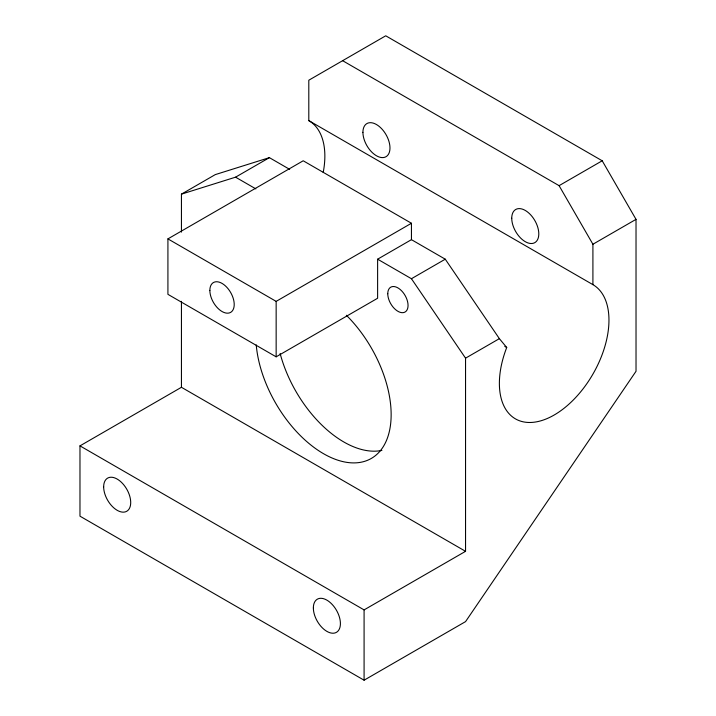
<?xml version="1.0" encoding="UTF-8"?>
<svg xmlns="http://www.w3.org/2000/svg" width="716" height="716" viewBox="0 0 716 716"><rect width="100%" height="100%" fill="white"/><g stroke="black" fill="none" stroke-linecap="round" stroke-linejoin="round"><path stroke-width="1.07" d="M181.443 232.109L181.443 194.143L215.274 174.614L269.386 157.645L289.676 169.37M181.443 194.143L235.564 177.174L269.386 157.645M167.92 238.884L303.208 160.778L411.44 223.258L411.44 239.663L377.618 259.192L377.618 298.25L276.152 356.828L167.92 294.339L167.92 238.884L276.152 301.373L411.44 223.258M323.211 172.422A77.489 44.741 -60 0 0 308.802 120.619L308.802 80.219L385.736 35.8L602.201 160.778L636.023 219.356L636.023 371.282L465.552 621.622L364.086 680.2L79.977 516.173L79.977 445.871L181.443 387.293L465.552 551.32L465.552 358.17L411.44 278.721L377.618 259.192M342.624 60.69L559.089 185.659L602.201 160.778M411.44 278.721L445.262 259.192L499.374 338.65L506.722 347.511A77.489 44.741 -60 0 0 522.743 421.724A77.489 44.741 -60 0 0 596.142 368.185A77.489 44.741 -60 0 0 592.911 284.646L592.911 244.245L559.089 185.659M592.911 244.245L636.023 219.356M465.552 358.17L499.374 338.65M79.977 445.871L364.086 609.898L465.552 551.32M308.802 120.619L592.911 284.646M411.44 239.663L445.262 259.192M235.564 177.174L255.854 188.89M504.789 346.392L506.722 347.511M364.086 609.898L364.086 680.2M276.152 301.373L276.152 356.828M181.443 301.329L181.443 387.293M381.888 450.4A95.667 55.23 60 0 1 280.135 353.507M346.374 315.264A95.667 55.23 60 0 1 389.862 429.027A95.667 55.23 60 0 1 320.446 451.841A95.667 55.23 60 0 1 256.23 344.888M362.923 132.335A19.135 11.044 60 0 0 383.212 157.574A19.135 11.044 60 0 0 383.212 130.518A19.135 11.044 60 0 0 362.923 132.335M511.743 218.255A19.135 11.044 60 0 0 532.033 243.494A19.135 11.044 60 0 0 532.033 216.438A19.135 11.044 60 0 0 511.743 218.255M313.357 607.947A19.135 11.044 60 0 0 333.647 633.195A19.135 11.044 60 0 0 333.647 606.139A19.135 11.044 60 0 0 313.357 607.947M103.659 486.88A19.135 11.044 60 0 0 123.949 512.128A19.135 11.044 60 0 0 123.949 485.072A19.135 11.044 60 0 0 103.659 486.88M387.768 293.73A14.347 8.288 60 0 0 402.983 312.668A14.347 8.288 60 0 0 402.983 292.379A14.347 8.288 60 0 0 387.768 293.73M209.86 290.436A17.22 9.943 60 0 0 228.127 313.152A17.22 9.943 60 0 0 228.127 288.799A17.22 9.943 60 0 0 209.86 290.436"/></g></svg>
